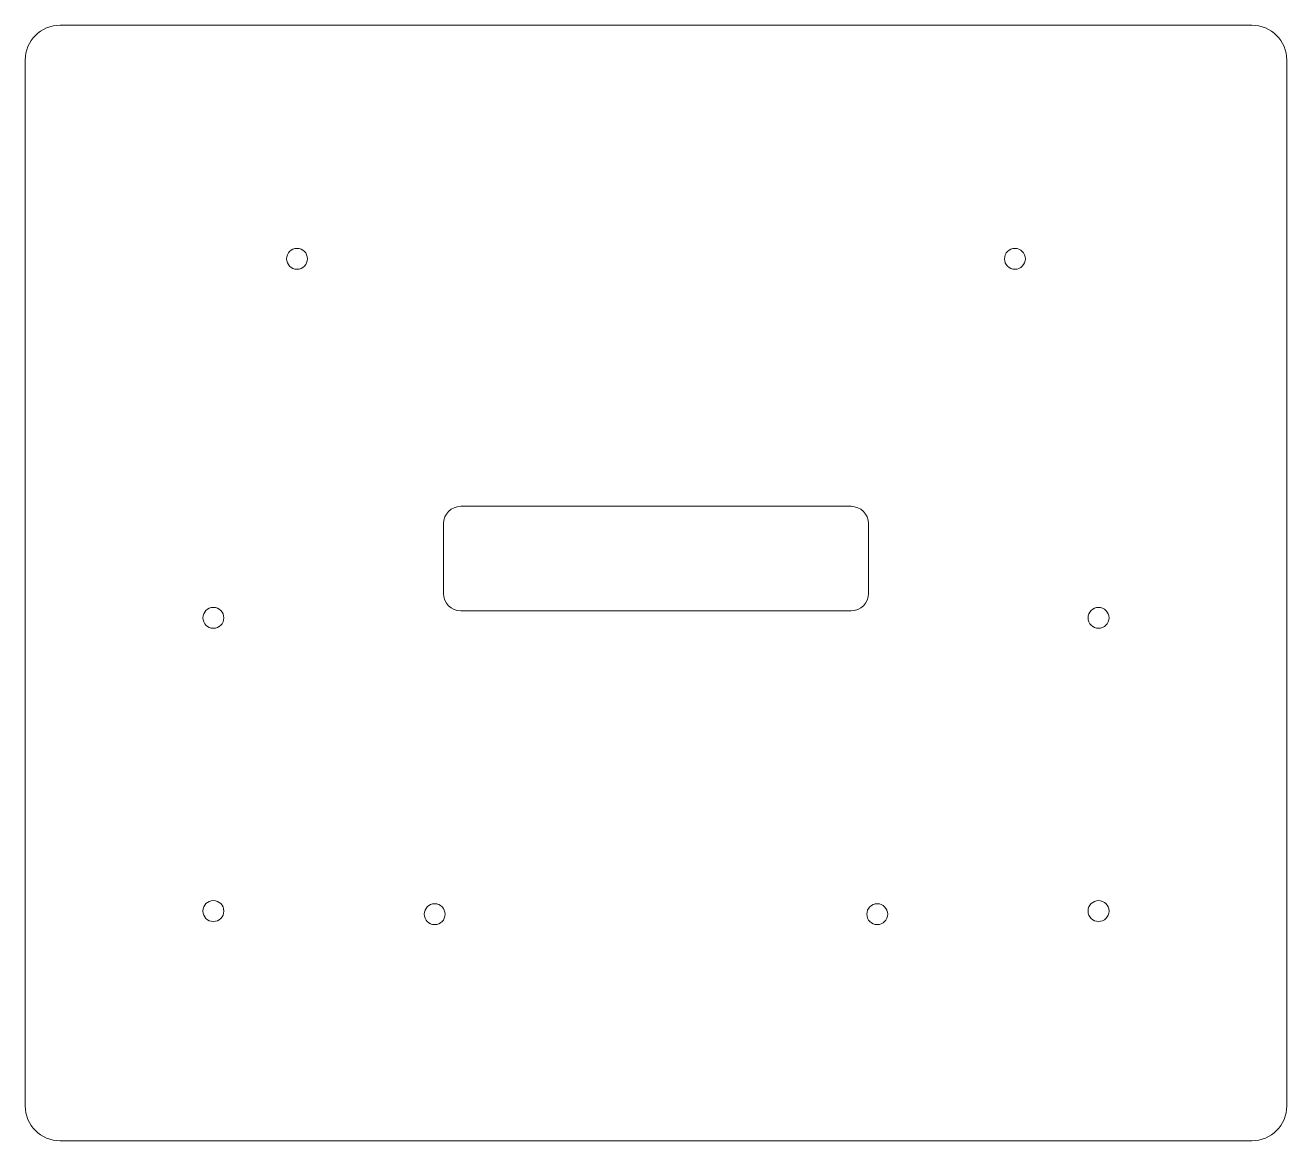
# Model space of a CAD drawing. Header units: millimetres. Extents: x -67 to 114, y -28 to 132.
import ezdxf

# ---------------------------------------------------------------- set-up
doc = ezdxf.new("R2010")
doc.units = ezdxf.units.MM

msp = doc.modelspace()

# ---------------------------------------------------------------- linework, layer by layer
at = {"color": 7, "linetype": 'Continuous', "lineweight": 15}
for p, q in [((109.13, 131.66), (-61.87, 131.66)), ((-66.87, 126.66), (-66.87, -23.34)), ((114.13, -23.34), (114.13, 126.66)), ((51.63, 62.66), (-4.37, 62.66)), ((-6.87, 60.16), (-6.87, 50.16)), ((54.13, 50.16), (54.13, 60.16)), ((-4.37, 47.66), (51.63, 47.66)), ((-61.87, -28.34), (109.13, -28.34))]:
    msp.add_line(p, q, dxfattribs=at)
for centre in [(-27.87, 98.16), (75.13, 98.16), (-39.87, 46.66), (87.13, 46.66), (-39.87, 4.61), (-8.12, 4.16), (55.38, 4.16), (87.13, 4.61)]:
    msp.add_circle(centre, 1.5, dxfattribs=at)
for centre, radius, start, end in [((-61.87, 126.66), 5, 90, 180), ((109.13, 126.66), 5, 0, 90), ((-4.37, 60.16), 2.5, 90, 180), ((51.63, 60.16), 2.5, 0, 90), ((-4.37, 50.16), 2.5, 180, 270), ((51.63, 50.16), 2.5, 270, 0), ((-61.87, -23.34), 5, 180, 270), ((109.13, -23.34), 5, 270, 0)]:
    msp.add_arc(centre, radius, start, end, dxfattribs=at)

doc.saveas('drawing.dxf')
